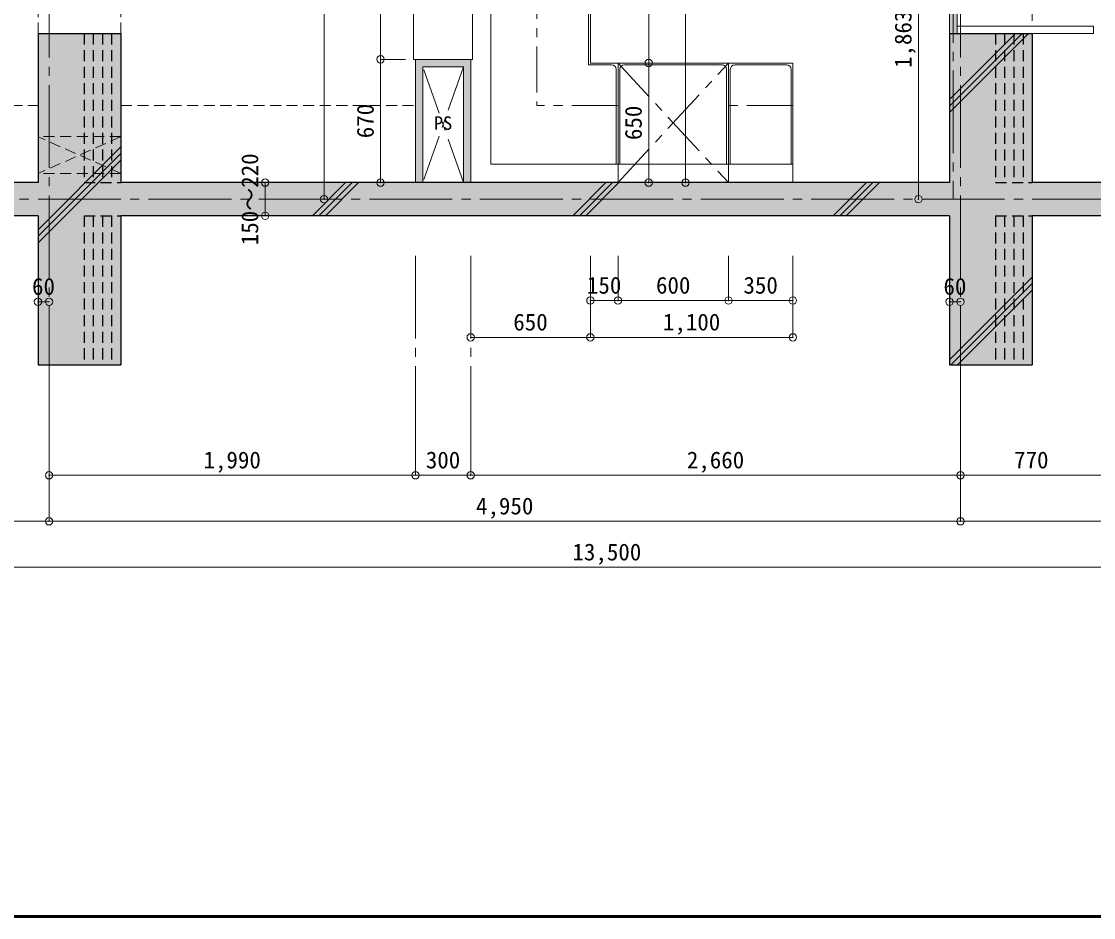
# Model space of a CAD drawing. Units: millimetres at full size, sheet at 1:50. Extents: x -9674 to 9699, y -6794 to 6791.
# Drawn here: x -3182 to 2640, y -6794 to -1925 of the extents above; entities that cross this region are included whole.
import ezdxf
from ezdxf.enums import TextEntityAlignment as Align

# ---------------------------------------------------------------- set-up
doc = ezdxf.new("R2010")
doc.units = ezdxf.units.MM
doc.header["$LTSCALE"] = 50
doc.header["$PDMODE"] = 32
doc.header["$PDSIZE"] = 40
for name, pattern in [('CHAIN1', [8, 5, -1, 1, -1]), ('CHAIN2', [12, 9, -1, 1, -1]), ('DASHED1', [1.8, 1.2, -0.6])]:
    doc.linetypes.add(name, pattern=pattern)
for name, color, linetype, lineweight in [('0-0_図面枠', 7, 'Continuous', 9), ('1-0_芯', 2, 'DASHED1', 25), ('1-1_躯体', 2, 'Continuous', 25), ('1-2_間仕切', 3, 'Continuous', 18), ('1-4_仕上げ', 4, 'Continuous', 9), ('1-5_設備', 7, 'Continuous', 9), ('1-7_その他', 7, 'DASHED1', 9), ('1-8_ハッチ', 4, 'Continuous', 9), ('1-A_文字', 7, 'Continuous', 9), ('1-B_寸法', 7, 'Continuous', 9), ('1-C_梁', 7, 'DASHED1', 9)]:
    doc.layers.add(name, color=color, linetype=linetype, lineweight=lineweight)
doc.layers.add('4-0', color=1, linetype='Continuous')
doc.layers.add('4-2', color=4, linetype='Continuous')
doc.styles.add('ＭＳ ゴシック', font='')
doc.styles.get('ＭＳ ゴシック').set_extended_font_data('MS Gothic')

msp = doc.modelspace()

# ---------------------------------------------------------------- linework, layer by layer
at = {"layer": '0-0_図面枠'}
for p, q in [((-9673.92, -6793.93), (9698.92, -6793.93)), ((-9672.16, -6792.16), (9697.16, -6792.16)), ((-9670.4, -6790.4), (9695.4, -6790.4)), ((9693.64, -6788.64), (-9668.64, -6788.64)), ((-9666.87, -6786.88), (9691.87, -6786.88)), ((-9665.11, -6785.11), (9690.11, -6785.11)), ((-9663.35, -6783.35), (9688.35, -6783.35))]:
    msp.add_line(p, q, dxfattribs=at)
at = {"layer": '1-0_芯', "color": 7, "linetype": 'CHAIN2', "lineweight": 9}
for p, q in [((-3032.5, 4329.12), (-3032.5, -3890.88)), ((1917.5, 4329.12), (1917.5, -3890.88)), ((1878.5, -390.88), (1878.5, -2890.88)), ((-8492.5, -2890.88), (8517.5, -2890.88)), ((-1042.5, -3197.63), (-1042.5, -3890.88)), ((-742.5, -3197.63), (-742.5, -3890.88))]:
    msp.add_line(p, q, dxfattribs=at)
at = {"layer": '1-0_芯'}
for p, q in [((-2792.5, -1990.88), (-2792.5, -2800.88)), ((-2742.5, -1990.88), (-2742.5, -2800.88)), ((-2692.5, -1990.88), (-2692.5, -2800.88)), ((2157.5, -1990.88), (2157.5, -2800.88)), ((2207.5, -1990.88), (2207.5, -2800.88)), ((2257.5, -1990.88), (2257.5, -2800.88)), ((-2842.5, -2980.88), (-2842.5, -3790.88)), ((-2842.5, -2980.88), (-2642.5, -2980.88)), ((-2792.5, -2980.88), (-2792.5, -3790.88)), ((-2742.5, -2980.88), (-2742.5, -3790.88)), ((-2692.5, -2980.88), (-2692.5, -3790.88)), ((2107.5, -2980.88), (2107.5, -3790.88)), ((2107.5, -2980.88), (2307.5, -2980.88)), ((2157.5, -2980.88), (2157.5, -3790.88)), ((2207.5, -2980.88), (2207.5, -3790.88)), ((2257.5, -2980.88), (2257.5, -3790.88))]:
    msp.add_line(p, q, dxfattribs=at)
for points in [[(-2842.5, -1990.88), (-2842.5, -2800.88), (-2642.5, -2800.88)], [(2107.5, -1990.88), (2107.5, -2800.88), (2307.5, -2800.88)]]:
    msp.add_lwpolyline(points, dxfattribs=at)
at = {"layer": '1-1_躯体'}
for p, q in [((-3092.5, -1990.88), (-2642.5, -1990.88)), ((-3092.5, -1990.88), (-3092.5, -2800.88)), ((-2642.5, -1990.88), (-2642.5, -2800.88)), ((1857.5, -1990.88), (2307.5, -1990.88)), ((1857.5, -1990.88), (1857.5, -2800.88)), ((2307.5, -1990.88), (2307.5, -2800.88)), ((-3092.5, -2800.88), (-6692.5, -2800.88)), ((1857.5, -2800.88), (-2642.5, -2800.88)), ((6357.5, -2800.88), (2307.5, -2800.88)), ((-3092.5, -2980.88), (-6692.5, -2980.88)), ((-3092.5, -2980.88), (-3092.5, -3790.88)), ((1857.5, -2980.88), (-2642.5, -2980.88)), ((-2642.5, -2980.88), (-2642.5, -3790.88)), ((1857.5, -2980.88), (1857.5, -3790.88)), ((6357.5, -2980.88), (2307.5, -2980.88)), ((2307.5, -2980.88), (2307.5, -3790.88)), ((-3092.5, -3790.88), (-2642.5, -3790.88)), ((1857.5, -3790.88), (2307.5, -3790.88))]:
    msp.add_line(p, q, dxfattribs=at)
at = {"layer": '1-2_間仕切'}
for p, q in [((1857.5, -1990.88), (1857.5, -420.88)), ((1899.5, -1990.88), (1899.5, -1050.88)), ((1899.5, -1950.88), (2640, -1950.88)), ((-1042.5, -2130.88), (-1042.5, -2800.88)), ((-1042.5, -2130.88), (-742.5, -2130.88)), ((-742.5, -2130.88), (-742.5, -2800.88)), ((-1002.5, -2170.88), (-1002.5, -2800.88))]:
    msp.add_line(p, q, dxfattribs=at)
for points in [[(1899.5, -1990.88), (2640, -1990.88), (2640, -1950.88)], [(-1002.5, -2170.88), (-782.5, -2170.88), (-782.5, -2800.88)]]:
    msp.add_lwpolyline(points, dxfattribs=at)
at = {"layer": '1-4_仕上げ'}
for p, q in [((-1052.5, -390.88), (-1052.5, -2130.88)), ((-732.5, -2130.88), (-732.5, -460.88)), ((-1052.5, -2130.88), (-1042.5, -2130.88)), ((-732.5, -2130.88), (-742.5, -2130.88))]:
    msp.add_line(p, q, dxfattribs=at)
at = {"layer": '1-5_設備'}
for p, q in [((-632.5, -2700.88), (-632.5, -460.88)), ((-92.5, -2150.88), (-92.5, -460.88)), ((-102.5, -495.88), (-102.5, -2160.88)), ((1007.5, -2150.88), (-92.5, -2150.88)), ((57.5, -2150.88), (57.5, -2800.88)), ((657.5, -2150.88), (657.5, -2800.88)), ((1007.5, -2800.88), (1007.5, -2150.88)), ((22.5, -2160.88), (-102.5, -2160.88)), ((47.5, -2185.88), (47.5, -2700.88)), ((67.5, -2185.88), (67.5, -2700.88)), ((622.5, -2160.88), (92.5, -2160.88)), ((647.5, -2183.88), (647.5, -2700.88)), ((667.5, -2183.88), (667.5, -2700.88)), ((972.5, -2160.88), (692.5, -2160.88)), ((997.5, -2183.88), (997.5, -2700.88)), ((1007.5, -2700.88), (-632.5, -2700.88))]:
    msp.add_line(p, q, dxfattribs=at)
at = {"layer": '1-5_設備', "linetype": 'CHAIN1'}
for p, q in [((-382.5, -460.88), (-382.5, -2380.88)), ((57.5, -2150.88), (657.5, -2800.88)), ((57.5, -2800.88), (657.5, -2150.88)), ((57.5, -2380.88), (-382.5, -2380.88)), ((1007.5, -2380.88), (657.5, -2380.88))]:
    msp.add_line(p, q, dxfattribs=at)
at = {"layer": '1-5_設備', "linetype": 'DASHED1'}
msp.add_line((57.5, -2700.88), (57.5, -2150.88), dxfattribs=at)
at = {"layer": '1-5_設備'}
for centre, start, end in [((22.5, -2185.88), 0, 90), ((92.5, -2185.88), 90, 180), ((622.5, -2185.88), 0, 90), ((692.5, -2185.88), 90, 180), ((972.5, -2185.88), 0, 90)]:
    msp.add_arc(centre, 25, start, end, dxfattribs=at)
at = {"layer": '1-7_その他', "color": 4, "linetype": 'CHAIN1'}
for p, q in [((-782.5, -2170.88), (-1002.5, -2800.88)), ((-782.5, -2800.88), (-1002.5, -2170.88))]:
    msp.add_line(p, q, dxfattribs=at)
at = {"layer": '1-7_その他'}
for p, q in [((-2642.5, -2550.88), (-3092.5, -2751.26)), ((-2642.5, -2550.88), (-3092.5, -2550.88)), ((-2642.5, -2750.88), (-3092.5, -2552.05)), ((-2642.5, -2750.88), (-3092.5, -2750.88))]:
    msp.add_line(p, q, dxfattribs=at)
at = {"layer": '1-8_ハッチ'}
for p, q in [((1857.5, -2420.5), (2287.12, -1990.88)), ((1857.5, -2385.14), (2251.76, -1990.88)), ((1857.5, -2349.79), (2216.41, -1990.88)), ((-3092.5, -3057.14), (-2642.5, -2607.14)), ((-3092.5, -3092.5), (-2642.5, -2642.5)), ((-3092.5, -3127.86), (-2642.5, -2677.86)), ((-1602.02, -2980.88), (-1422.02, -2800.88)), ((-1566.67, -2980.88), (-1386.67, -2800.88)), ((-1531.31, -2980.88), (-1351.31, -2800.88)), ((-187.81, -2980.88), (-7.81, -2800.88)), ((-152.45, -2980.88), (27.55, -2800.88)), ((-117.1, -2980.88), (62.9, -2800.88)), ((1226.41, -2980.88), (1406.41, -2800.88)), ((1261.76, -2980.88), (1441.76, -2800.88)), ((1297.12, -2980.88), (1477.12, -2800.88)), ((1857.5, -3764), (2307.5, -3314)), ((1865.98, -3790.88), (2307.5, -3349.35)), ((1901.33, -3790.88), (2307.5, -3384.71))]:
    msp.add_line(p, q, dxfattribs=at)
at = {"layer": '1-B_寸法'}
for p, q in [((-1539.2, -390.88), (-1539.2, -2890.88)), ((224.13, -450.88), (224.13, -2150.88)), ((424.13, -450.88), (424.13, -2800.88)), ((1689.11, -1027.38), (1689.11, -2890.88)), ((-1096, -2130.88), (-1231.89, -2130.88)), ((-1231.89, -2130.88), (-1231.89, -2800.88)), ((224.13, -2150.88), (224.13, -2800.88)), ((-1859.03, -2800.88), (-1859.03, -2980.88)), ((-92.5, -3197.63), (-92.5, -3641.56)), ((57.5, -3197.63), (57.5, -3441.56)), ((657.5, -3197.63), (657.5, -3441.56)), ((1007.5, -3197.63), (1007.5, -3641.56)), ((-3032.5, -3447.9), (-3092.5, -3447.9)), ((-92.5, -3441.56), (57.5, -3441.56)), ((57.5, -3441.56), (657.5, -3441.56)), ((657.5, -3441.56), (1007.5, -3441.56)), ((1917.5, -3447.9), (1857.5, -3447.9)), ((-92.5, -3641.56), (-742.5, -3641.56)), ((1007.5, -3641.56), (-92.5, -3641.56)), ((-3032.5, -4640.88), (-3032.5, -3890.88)), ((-1042.5, -4390.88), (-1042.5, -3890.88)), ((-742.5, -4390.88), (-742.5, -3890.88)), ((1917.5, -4640.88), (1917.5, -3890.88)), ((-1042.5, -4390.88), (-3032.5, -4390.88)), ((-742.5, -4390.88), (-1042.5, -4390.88)), ((1917.5, -4390.88), (-742.5, -4390.88)), ((1917.5, -4390.88), (2687.5, -4390.88)), ((-6752.5, -4640.88), (-3032.5, -4640.88)), ((-3032.5, -4640.88), (1917.5, -4640.88)), ((1917.5, -4640.88), (6747.5, -4640.88)), ((-6752.5, -4890.88), (6747.5, -4890.88))]:
    msp.add_line(p, q, dxfattribs=at)
msp.add_lwpolyline([(-1096, -340.88), (-1231.89, -340.88), (-1231.89, -2130.88)], dxfattribs=at)
at = {"layer": '1-B_寸法', "color": 3}
for p in [(-1231.89, -2130.88), (224.13, -2150.88), (-1859.03, -2800.88), (-1231.89, -2800.88), (224.13, -2800.88), (424.13, -2800.88), (-1539.2, -2890.88), (1689.11, -2890.88), (-1859.03, -2980.88), (-3092.5, -3447.9), (-3032.5, -3447.9), (-92.5, -3441.56), (57.5, -3441.56), (657.5, -3441.56), (1007.5, -3441.56), (1857.5, -3447.9), (1917.5, -3447.9), (-742.5, -3641.56), (-92.5, -3641.56), (1007.5, -3641.56), (-3032.5, -4390.88), (-1042.5, -4390.88), (-742.5, -4390.88), (1917.5, -4390.88), (-3032.5, -4640.88), (1917.5, -4640.88)]:
    msp.add_point(p, dxfattribs=at)
at = {"layer": '1-C_梁'}
for p, q in [((-3092.5, -1990.88), (-3092.5, 479.12)), ((-2642.5, -1990.88), (-2642.5, 479.12)), ((2307.5, -1050.88), (2307.5, -1950.88)), ((-6657.5, -2380.88), (-3092.5, -2380.88)), ((-2642.5, -2380.88), (-1042.5, -2380.88))]:
    msp.add_line(p, q, dxfattribs=at)
at = {"layer": '4-0'}
for points in [[(-2642.5, -3790.88), (-3092.5, -3790.88), (-2642.5, -1990.88), (-3092.5, -1990.88)], [(2307.5, -3790.88), (1857.5, -3790.88), (2307.5, -1990.88), (1857.5, -1990.88)], [(-6692.5, -2800.88), (-6692.5, -2980.88), (-3092.5, -2800.88), (-3092.5, -2980.88)], [(-2642.5, -2800.88), (-2642.5, -2980.88), (1857.5, -2800.88), (1857.5, -2980.88)], [(2307.5, -2800.88), (2307.5, -2980.88), (6357.5, -2800.88), (6357.5, -2980.88)]]:
    msp.add_solid(points, dxfattribs=at)
at = {"layer": '4-2'}
for points in [[(1857.5, -1990.88), (1899.5, -1990.88), (1899.5, -360.88)], [(1899.5, -360.88), (1857.5, -420.88), (1857.5, -1990.88)], [(-1042.5, -2130.88), (-1042.5, -2800.88), (-1002.5, -2170.88)], [(-1042.5, -2130.88), (-1002.5, -2170.88), (-782.5, -2170.88)], [(-782.5, -2170.88), (-742.5, -2130.88), (-1042.5, -2130.88)], [(-782.5, -2800.88), (-742.5, -2800.88), (-742.5, -2130.88)], [(-782.5, -2170.88), (-782.5, -2800.88), (-742.5, -2130.88)], [(-1042.5, -2800.88), (-1002.5, -2800.88), (-1002.5, -2170.88)]]:
    msp.add_solid(points, dxfattribs=at)

# ---------------------------------------------------------------- texts
at = {"layer": '1-A_文字', "style": 'ＭＳ ゴシック'}
msp.add_text('PS', height=73.31, dxfattribs=at).set_placement((-942.5, -2535.88), align=Align.BOTTOM_LEFT)
at = {"layer": '1-B_寸法', "style": 'ＭＳ ゴシック'}
for s, p in [('1,863.5', (1679.11, -2177.88)), ('670', (-1241.89, -2559.63)), ('650', (214.13, -2569.63)), ('150～220', (-1869.03, -3140.88))]:
    msp.add_text(s, height=91.64, rotation=90, dxfattribs=at).set_placement(p, align=Align.BOTTOM_LEFT)
for s, p in [('150', (-111.25, -3431.56)), ('600', (263.75, -3431.56)), ('350', (738.75, -3431.56)), ('60', (-3125, -3437.9)), ('60', (1825, -3437.9)), ('650', (-511.25, -3631.56)), ('1,100', (301.25, -3631.56)), ('1,990', (-2193.75, -4380.88)), ('300', (-986.25, -4380.88)), ('2,660', (431.25, -4380.88)), ('770', (2208.75, -4380.88)), ('4,950', (-713.75, -4630.88)), ('13,500', (-190, -4880.88))]:
    msp.add_text(s, height=91.64, dxfattribs=at).set_placement(p, align=Align.BOTTOM_LEFT)

doc.saveas('drawing.dxf')
